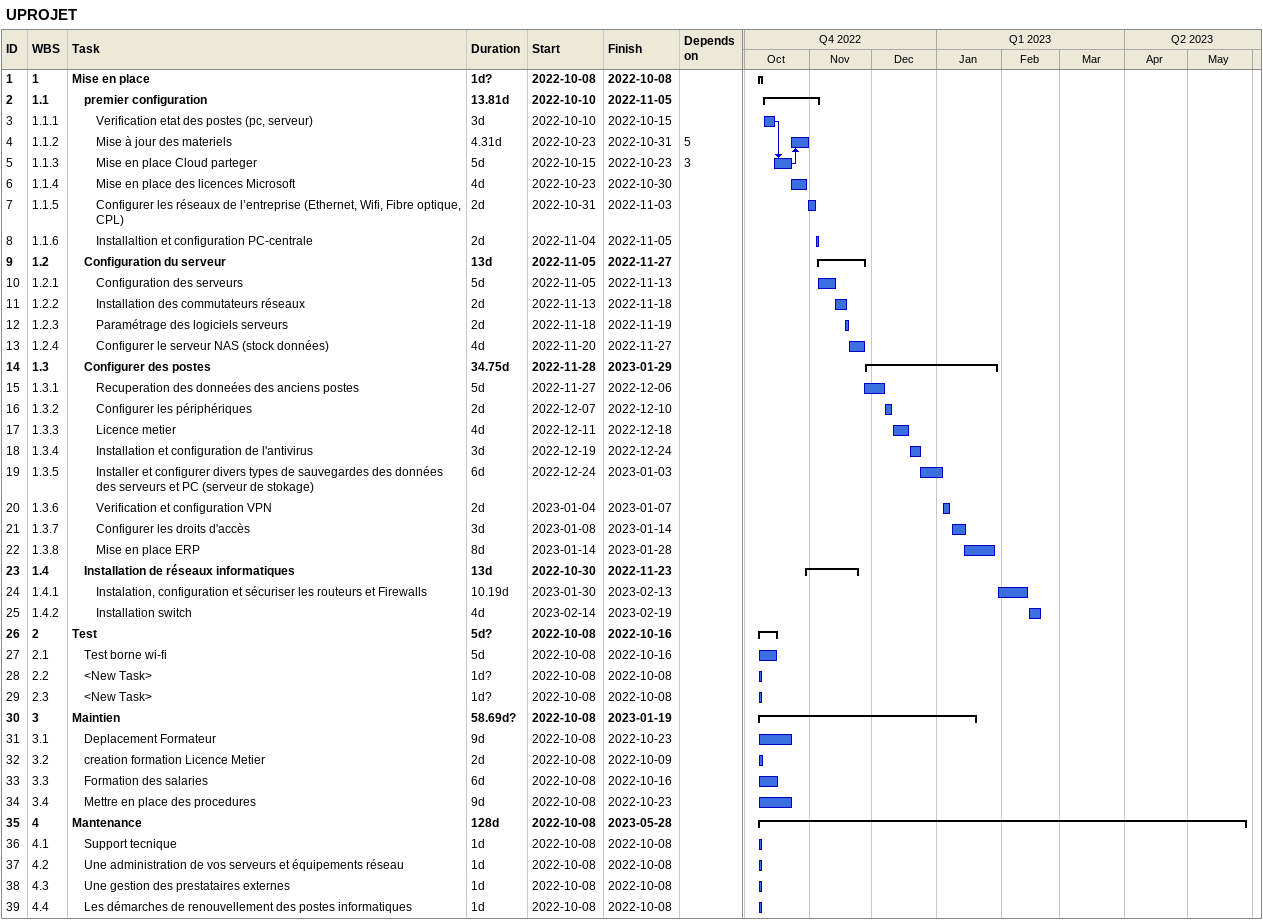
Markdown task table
UPROJET

| ID | WBS | Task | Duration | Start | Finish | Predecessors |
|---|---|---|---|---|---|---|
| 1 | 1 | **Mise en place** | 1d? | 2022-10-08 | 2022-10-08 |  |
| 2 | 1.1 | **premier configuration** | 13.81d | 2022-10-10 | 2022-11-05 |  |
| 3 | 1.1.1 | Verification etat des postes (pc, serveur) | 3d | 2022-10-10 | 2022-10-15 |  |
| 4 | 1.1.2 | Mise à jour des materiels | 4.31d | 2022-10-23 | 2022-10-31 | 5 |
| 5 | 1.1.3 | Mise en place Cloud parteger | 5d | 2022-10-15 | 2022-10-23 | 3 |
| 6 | 1.1.4 | Mise en place des licences Microsoft | 4d | 2022-10-23 | 2022-10-30 |  |
| 7 | 1.1.5 | Configurer les réseaux de l’entreprise (Ethernet, Wifi, Fibre optique, CPL) | 2d | 2022-10-31 | 2022-11-03 |  |
| 8 | 1.1.6 | Installaltion et configuration PC-centrale | 2d | 2022-11-04 | 2022-11-05 |  |
| 9 | 1.2 | **Configuration du serveur** | 13d | 2022-11-05 | 2022-11-27 |  |
| 10 | 1.2.1 | Configuration des serveurs | 5d | 2022-11-05 | 2022-11-13 |  |
| 11 | 1.2.2 | Installation des commutateurs réseaux | 2d | 2022-11-13 | 2022-11-18 |  |
| 12 | 1.2.3 | Paramétrage des logiciels serveurs | 2d | 2022-11-18 | 2022-11-19 |  |
| 13 | 1.2.4 | Configurer le serveur NAS (stock données) | 4d | 2022-11-20 | 2022-11-27 |  |
| 14 | 1.3 | **Configurer des postes** | 34.75d | 2022-11-28 | 2023-01-29 |  |
| 15 | 1.3.1 | Recuperation des donneées des anciens postes | 5d | 2022-11-27 | 2022-12-06 |  |
| 16 | 1.3.2 | Configurer les périphériques | 2d | 2022-12-07 | 2022-12-10 |  |
| 17 | 1.3.3 | Licence metier | 4d | 2022-12-11 | 2022-12-18 |  |
| 18 | 1.3.4 | Installation et configuration de l'antivirus | 3d | 2022-12-19 | 2022-12-24 |  |
| 19 | 1.3.5 | Installer et configurer divers types de sauvegardes des données des serveurs et PC (serveur de stokage) | 6d | 2022-12-24 | 2023-01-03 |  |
| 20 | 1.3.6 | Verification et configuration VPN | 2d | 2023-01-04 | 2023-01-07 |  |
| 21 | 1.3.7 | Configurer les droits d'accès | 3d | 2023-01-08 | 2023-01-14 |  |
| 22 | 1.3.8 | Mise en place ERP | 8d | 2023-01-14 | 2023-01-28 |  |
| 23 | 1.4 | **Installation de réseaux informatiques** | 13d | 2022-10-30 | 2022-11-23 |  |
| 24 | 1.4.1 | Instalation, configuration et sécuriser les routeurs et Firewalls | 10.19d | 2023-01-30 | 2023-02-13 |  |
| 25 | 1.4.2 | Installation switch | 4d | 2023-02-14 | 2023-02-19 |  |
| 26 | 2 | **Test** | 5d? | 2022-10-08 | 2022-10-16 |  |
| 27 | 2.1 | Test borne wi-fi | 5d | 2022-10-08 | 2022-10-16 |  |
| 28 | 2.2 | <New Task> | 1d? | 2022-10-08 | 2022-10-08 |  |
| 29 | 2.3 | <New Task> | 1d? | 2022-10-08 | 2022-10-08 |  |
| 30 | 3 | **Maintien** | 58.69d? | 2022-10-08 | 2023-01-19 |  |
| 31 | 3.1 | Deplacement Formateur | 9d | 2022-10-08 | 2022-10-23 |  |
| 32 | 3.2 | creation formation Licence Metier | 2d | 2022-10-08 | 2022-10-09 |  |
| 33 | 3.3 | Formation des salaries | 6d | 2022-10-08 | 2022-10-16 |  |
| 34 | 3.4 | Mettre en place des procedures | 9d | 2022-10-08 | 2022-10-23 |  |
| 35 | 4 | **Mantenance** | 128d | 2022-10-08 | 2023-05-28 |  |
| 36 | 4.1 | Support tecnique | 1d | 2022-10-08 | 2022-10-08 |  |
| 37 | 4.2 | Une administration de vos serveurs et équipements réseau | 1d | 2022-10-08 | 2022-10-08 |  |
| 38 | 4.3 | Une gestion des prestataires externes | 1d | 2022-10-08 | 2022-10-08 |  |
| 39 | 4.4 | Les démarches de renouvellement des postes informatiques | 1d | 2022-10-08 | 2022-10-08 |  |
